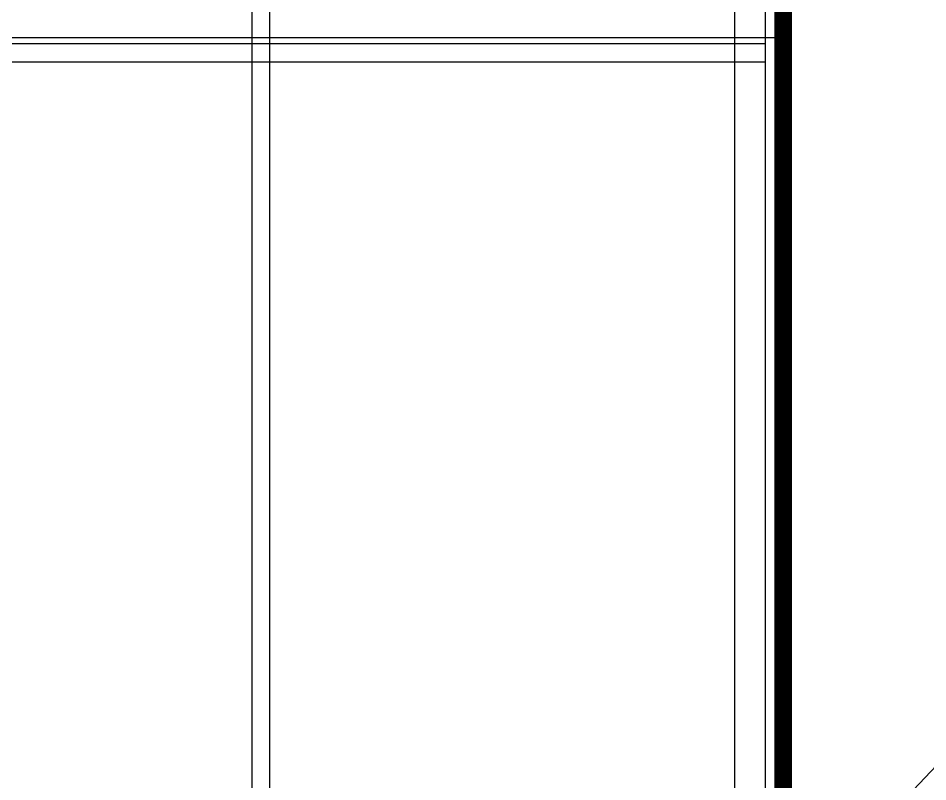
# Model space of a CAD drawing. Header units: inches. Extents: x 0 to 5379, y 0 to 5429.
# Drawn here: x 333.44 to 353.13, y 120.76 to 137.29 of the extents above; entities that cross this region are included whole.
import ezdxf

# ---------------------------------------------------------------- set-up
doc = ezdxf.new("R2010")
doc.units = ezdxf.units.IN
for name, color, linetype in [('Board Outline', 216, 'Continuous'), ('Bottom Layer', 5, 'Continuous'), ('GND01', 16, 'Continuous'), ('GND02', 76, 'Continuous'), ('PWR', 156, 'Continuous'), ('SIG 01', 90, 'Continuous'), ('Top Layer', 1, 'Continuous'), ('Top Solder', 216, 'Continuous')]:
    doc.layers.add(name, color=color, linetype=linetype)

# ---------------------------------------------------------------- blocks, each defined once
blk = doc.blocks.new('13_WQFN_HR__3_2__149')
at = {"layer": 'Top Solder'}
blk.add_line((1.31, 1.075), (5373.4, -5085.409), dxfattribs=at)

msp = doc.modelspace()

# ---------------------------------------------------------------- linework, layer by layer
at = {"layer": 'Board Outline'}
msp.add_lwpolyline([(350, 0, 0.381, 0.381, 0), (350, 220, 0.381, 0.381, 0)], format="xyseb", dxfattribs=at)
at = {"layer": 'Bottom Layer'}
msp.add_line((348.945, 208.562), (348.945, 111.91), dxfattribs=at)
at = {"layer": 'GND01'}
msp.add_line((349.612, 219.612), (349.612, 0.388), dxfattribs=at)
at = {"layer": 'GND02'}
msp.add_line((349.612, 219.612), (349.612, 0.388), dxfattribs=at)
at = {"layer": 'PWR'}
for p, q in [((349.612, 219.612), (349.612, 136.736)), ((349.612, 136.736), (315.163, 136.736)), ((315.163, 136.347), (349.612, 136.347)), ((349.612, 136.347), (349.612, 0.388))]:
    msp.add_line(p, q, dxfattribs=at)
at = {"layer": 'SIG 01'}
for p, q in [((349.612, 219.612), (349.612, 0.388)), ((338.887, 15.138), (338.887, 138.904)), ((338.498, 138.045), (338.498, 15.299))]:
    msp.add_line(p, q, dxfattribs=at)
at = {"layer": 'Top Layer'}
for p, q in [((350, 136.871), (307.604, 136.871)), ((350, 72.415), (350, 136.871)), ((350, 136.871), (350, 136.871))]:
    msp.add_line(p, q, dxfattribs=at)

# ---------------------------------------------------------------- block references
at = {"rotation": 90}
msp.add_blockref('13_WQFN_HR__3_2__149', (293.8, 55.809), dxfattribs=at)

doc.saveas('drawing.dxf')
